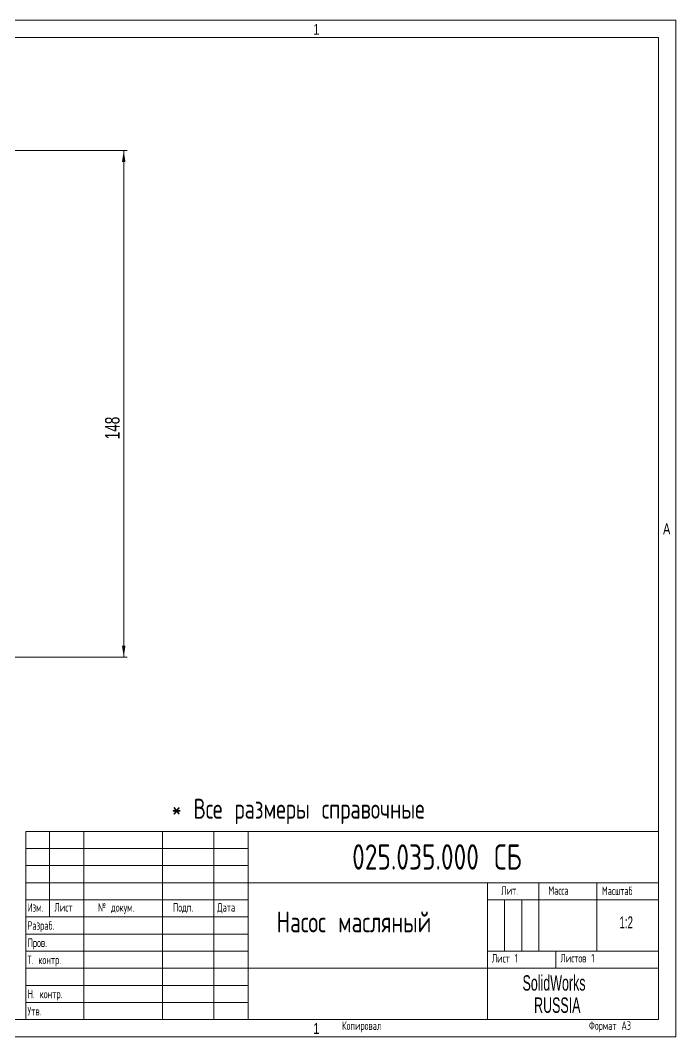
# Model space of a CAD drawing. Header units: millimetres. Extents: x 0 to 420, y -122 to 297.
# Drawn here: x 228.4 to 420, y 0 to 297 of the extents above; entities that cross this region are included whole.
import ezdxf

# ---------------------------------------------------------------- set-up
doc = ezdxf.new("R2010")
doc.units = ezdxf.units.MM
doc.layers.add('ОСЕВЫЕ', color=7, linetype='Continuous')
doc.styles.add('SLDTEXTSTYLE0', font='TXT', dxfattribs={"width": 0.7})
doc.styles.add('SLDTEXTSTYLE1', font='TXT', dxfattribs={"width": 0.7, "bigfont": 'bigfont'})
doc.styles.add('SLDTEXTSTYLE2', font='TXT', dxfattribs={"width": 0.605})
doc.styles.add('SLDTEXTSTYLE3', font='TXT', dxfattribs={"width": 0.605, "bigfont": 'bigfont'})
doc.styles.add('SLDTEXTSTYLE4', font='TXT', dxfattribs={"width": 0.55152, "bigfont": 'bigfont'})
doc.styles.add('SLDTEXTSTYLE5', font='TXT', dxfattribs={"width": 0.75})
doc.dimstyles.new('SLDDIMSTYLE0', dxfattribs={"dimtxt": 4.10931, "dimasz": 3.302, "dimexe": 0, "dimexo": 0.0625, "dimgap": 1.027327, "dimtad": 2, "dimdec": 3, "dimrnd": 1e-09, "dimzin": 12, "dimdsep": 46, "dimtxsty": 'SLDTEXTSTYLE0', "dimsah": 1, "dimcen": 0.09, "dimadec": 0, "dimazin": 3, "dimtfac": 1, "dimtdec": 3, "dimtofl": 0, "dimtmove": 0, "dimatfit": 3, "dimfxl": 1, "dimfrac": 2, "dimtolj": 1, "dimtzin": 12, "dimarcsym": 0})

# ---------------------------------------------------------------- blocks, each defined once
blk = doc.blocks.new('SW_NOTE_3')
at = {"color": 0, "linetype": 'Continuous', "lineweight": 0, "char_height": 4.5, "attachment_point": 1, "style": 'SLDTEXTSTYLE2'}
for s, insert in [('SolidWorks', (0, 5.8)), ('RUSSIA', (3.38, -0.7))]:
    blk.add_mtext(s, dxfattribs=dict(at, insert=insert))
blk = doc.blocks.new('_D_1')
at = {"color": 7, "linetype": 'Continuous', "lineweight": 0}
for p, q in [((121.06, 258.93), (259.66, 258.93)), ((258.66, 258.93), (258.66, 110.93)), ((177.08, 110.93), (259.66, 110.93))]:
    blk.add_line(p, q, dxfattribs=at)
for points in [[(258.66, 258.93), (258.15, 255.63), (259.17, 255.63)], [(258.66, 110.93), (259.17, 114.23), (258.15, 114.23)]]:
    blk.add_solid(points, dxfattribs=at)
at = {"color": 7, "linetype": 'Continuous', "lineweight": 0, "insert": (253.2, 174.56), "char_height": 4.233, "attachment_point": 1, "rotation": 90, "style": 'SLDTEXTSTYLE0'}
blk.add_mtext('148', dxfattribs=at)

msp = doc.modelspace()

# ---------------------------------------------------------------- linework, layer by layer
at = {"color": 7, "linetype": 'Continuous', "lineweight": 15}
for p, q in [((415, 292), (20, 292)), ((415, 5), (415, 292)), ((230, 60), (415, 60)), ((230, 60), (230, 5)), ((237, 35), (237, 60)), ((247, 60), (247, 5)), ((270, 60), (270, 5)), ((285, 60), (285, 5)), ((295, 60), (295, 5)), ((295, 45), (415, 45)), ((365, 45), (365, 5)), ((380, 45), (380, 25)), ((397, 45), (397, 25)), ((230, 40), (295, 40)), ((365, 40), (415, 40)), ((230, 35), (295, 35)), ((365, 25), (415, 25)), ((385, 25), (385, 20)), ((295, 20), (415, 20)), ((20, 5), (415, 5))]:
    msp.add_line(p, q, dxfattribs=at)
at = {"color": 7, "linetype": 'Continuous', "lineweight": 0}
for p, q in [((230, 55), (295, 55)), ((230, 50), (295, 50)), ((230, 45), (295, 45)), ((370, 40), (370, 25)), ((375, 40), (375, 25)), ((230, 30), (295, 30)), ((230, 25), (295, 25)), ((230, 20), (295, 20)), ((230, 15), (295, 15)), ((230, 10), (295, 10))]:
    msp.add_line(p, q, dxfattribs=at)
at = {"layer": 'ОСЕВЫЕ', "lineweight": 0}
for p, q in [((0, 297), (420, 297)), ((420, 297), (420, 0)), ((0, 0), (420, 0))]:
    msp.add_line(p, q, dxfattribs=at)

# ---------------------------------------------------------------- block references
at = {"color": 7, "linetype": 'Continuous', "lineweight": 0}
msp.add_blockref('SW_NOTE_3', (375.2361, 12.158), dxfattribs=at)

# ---------------------------------------------------------------- texts
for s, insert, char_height, attachment_point, style in [('1', (314.968, 295.963), 3.175, 2, 'SLDTEXTSTYLE5'), ('A', (417.3718, 149.963), 3.175, 2, 'SLDTEXTSTYLE5'), ('* \\M+18442\\M+18483\\M+18475 \\M+18482\\M+18470\\M+18478\\M+1847D\\M+18475\\M+18482\\M+1848D \\M+18483\\M+18481\\M+18482\\M+18470\\M+18472\\M+18480\\M+18489\\M+1847E\\M+1848D\\M+18475', (272.668, 69.5187), 5.8208333, 1, 'SLDTEXTSTYLE1'), ('025.035.000 \\M+18452\\M+18441', (325.4303, 56.2244), 7.408333, 1, 'SLDTEXTSTYLE1'), ('\\M+1844C\\M+18479\\M+18484.', (369.0114, 43.9608), 2.5, 1, 'SLDTEXTSTYLE3'), ('\\M+1844D\\M+18470\\M+18483\\M+18483\\M+18470', (382.7638, 43.9608), 2.5, 1, 'SLDTEXTSTYLE3'), ('\\M+1844D\\M+18470\\M+18483\\M+1848A\\M+18484\\M+18470\\M+18471', (398.4256, 43.8629), 2.5, 1, 'SLDTEXTSTYLE3'), ('\\M+18449\\M+18478\\M+1847D.', (230.5388, 39.0023), 2.5, 1, 'SLDTEXTSTYLE4'), ('\\M+1844C\\M+18479\\M+18483\\M+18484', (238.3874, 39.0559), 2.5, 1, 'SLDTEXTSTYLE3'), ('\\M+18782 \\M+18474\\M+18480\\M+1847B\\M+18485\\M+1847D.', (251.1218, 39.0314), 2.5, 1, 'SLDTEXTSTYLE3'), ('\\M+18450\\M+18480\\M+18474\\M+18481.', (273.0399, 39.0278), 2.5, 1, 'SLDTEXTSTYLE3'), ('\\M+18444\\M+18470\\M+18484\\M+18470', (285.9729, 39.0335), 2.5, 1, 'SLDTEXTSTYLE3'), ('\\M+1844E\\M+18470\\M+18483\\M+18480\\M+18483 \\M+1847D\\M+18470\\M+18483\\M+1847C\\M+18491\\M+1847E\\M+1848D\\M+1847A', (303.3631, 36.5557), 6.0854167, 1, 'SLDTEXTSTYLE1'), ('\\M+18451\\M+18470\\M+18478\\M+18482\\M+18470\\M+18471.', (230.5158, 33.729), 2.5, 1, 'SLDTEXTSTYLE3'), ('1:2', (405.5471, 35.152), 3.5, 2, 'SLDTEXTSTYLE2'), ('\\M+18450\\M+18482\\M+18480\\M+18472.', (230.5567, 28.7027), 2.5, 1, 'SLDTEXTSTYLE3'), ('\\M+1844C\\M+18479\\M+18483\\M+18484 1', (366.2372, 24.1587), 2.5, 1, 'SLDTEXTSTYLE3'), ('\\M+1844C\\M+18479\\M+18483\\M+18484\\M+18480\\M+18472 1', (386.2978, 24.2045), 2.5, 1, 'SLDTEXTSTYLE3'), ('\\M+18453. \\M+1847B\\M+18480\\M+1847E\\M+18484\\M+18482.', (230.5022, 23.7014), 2.5, 1, 'SLDTEXTSTYLE3'), ('\\M+1844E. \\M+1847B\\M+18480\\M+1847E\\M+18484\\M+18482.', (230.5644, 13.7182), 2.5, 1, 'SLDTEXTSTYLE3'), ('\\M+18454\\M+18484\\M+18472.', (230.5506, 8.7001), 2.5, 1, 'SLDTEXTSTYLE3'), ('1', (314.968, 3.963), 3.175, 2, 'SLDTEXTSTYLE5'), ('\\M+1844B\\M+18480\\M+18481\\M+18479\\M+18482\\M+18480\\M+18472\\M+18470\\M+1847C', (322.46, 4.4683), 2.5, 1, 'SLDTEXTSTYLE3'), ('\\M+18455\\M+18480\\M+18482\\M+1847D\\M+18470\\M+18484 \\M+184403', (394.6346, 4.4833), 2.5, 1, 'SLDTEXTSTYLE3')]:
    msp.add_mtext(s, dxfattribs=dict(at, insert=insert, char_height=char_height, attachment_point=attachment_point, style=style))

# ---------------------------------------------------------------- dimensions: what is measured, and where the dimension line sits
dim = msp.add_linear_dim(base=(258.6617, 110.9274), p1=(121.0617, 258.9274), p2=(177.0813, 110.9274), angle=90, dimstyle='SLDDIMSTYLE0', dxfattribs=at)
dim.commit()
dim.dimension.update_dxf_attribs({"geometry": '_D_1', "text_midpoint": (258.6617, 179.2646), "dimtype": 160})

doc.saveas('drawing.dxf')
